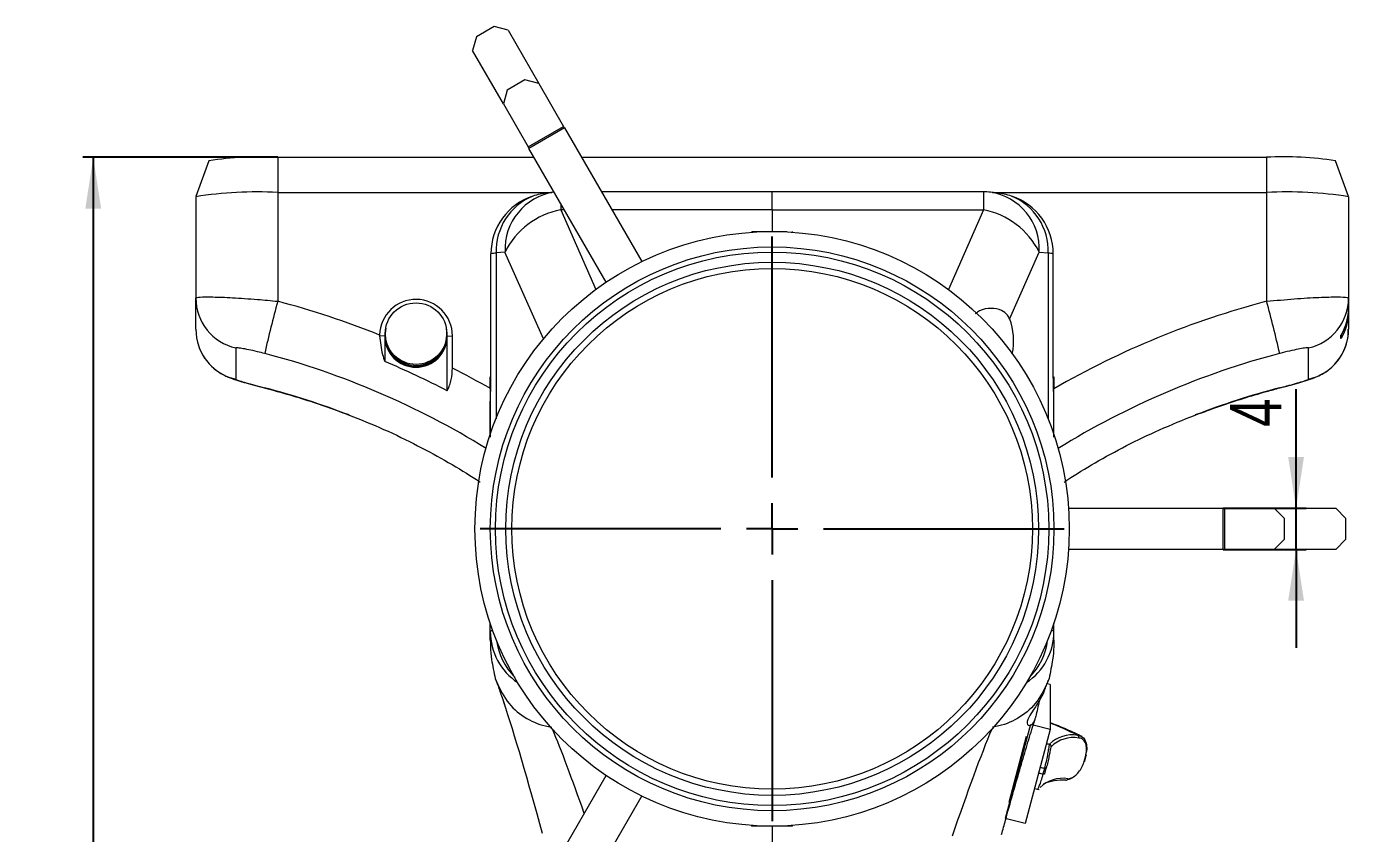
# Model space of a CAD drawing. Header units: millimetres. Extents: x 19 to 674, y 27 to 673.
# Drawn here: x 452.7 to 581.8, y 586.8 to 665.6 of the extents above; entities that cross this region are included whole.
import ezdxf

# ---------------------------------------------------------------- set-up
doc = ezdxf.new("R2010")
doc.units = ezdxf.units.MM
doc.layers.add('FORMAT', color=7, linetype='Continuous')
doc.styles.add('SLDTEXTSTYLE0', font='TXT', dxfattribs={"width": 0.75})
doc.dimstyles.new('SLDDIMSTYLE0', dxfattribs={"dimtxt": 5, "dimasz": 5, "dimexe": 0, "dimexo": 0.0625, "dimgap": 1.25, "dimtad": 2, "dimdec": 1, "dimrnd": 1e-09, "dimzin": 12, "dimdsep": 46, "dimtxsty": 'SLDTEXTSTYLE0', "dimsah": 1, "dimcen": 0.09, "dimadec": 0, "dimazin": 3, "dimtfac": 1, "dimtdec": 1, "dimtofl": 0, "dimtmove": 0, "dimatfit": 3, "dimfxl": 0, "dimfrac": 2, "dimtolj": 1, "dimtzin": 12, "dimarcsym": 0})
doc.dimstyles.new('SLDDIMSTYLE1', dxfattribs={"dimtxt": 5, "dimasz": 5, "dimexe": 0, "dimexo": 0.0625, "dimgap": 1.25, "dimtad": 2, "dimdec": 1, "dimrnd": 1e-09, "dimzin": 12, "dimdsep": 46, "dimtxsty": 'SLDTEXTSTYLE0', "dimsah": 1, "dimcen": 0.09, "dimadec": 0, "dimazin": 3, "dimtfac": 1, "dimtdec": 1, "dimtmove": 0, "dimatfit": 0, "dimfxl": 0, "dimfrac": 2, "dimtolj": 1, "dimtzin": 12, "dimarcsym": 0})

# ---------------------------------------------------------------- blocks, each defined once
blk = doc.blocks.new('_D_10')
at = {"layer": 'FORMAT', "transparency": 16777216}
for p, q in [((477.26, 652.81), (458.26, 652.81)), ((459.26, 652.81), (459.26, 452.28)), ((510.49, 452.28), (458.26, 452.28))]:
    blk.add_line(p, q, dxfattribs=at)
for points in [[(459.26, 652.81), (458.49, 647.81), (460.03, 647.81)], [(459.26, 452.28), (460.03, 457.28), (458.49, 457.28)]]:
    blk.add_solid(points, dxfattribs=at)
at = {"layer": 'FORMAT', "transparency": 16777216, "insert": (452.82, 544.23), "char_height": 5, "attachment_point": 1, "rotation": 90, "style": 'SLDTEXTSTYLE0'}
blk.add_mtext('200,5', dxfattribs=at)
blk = doc.blocks.new('_D_11')
at = {"layer": 'FORMAT', "transparency": 16777216}
for p, q in [((576.64, 618.57), (576.64, 630.2)), ((569.51, 618.57), (577.64, 618.57)), ((576.64, 614.57), (576.64, 618.57)), ((569.51, 614.57), (577.64, 614.57)), ((576.64, 614.57), (576.64, 604.96))]:
    blk.add_line(p, q, dxfattribs=at)
for points in [[(576.64, 618.57), (577.41, 623.57), (575.87, 623.57)], [(576.64, 614.57), (575.87, 609.57), (577.41, 609.57)]]:
    blk.add_solid(points, dxfattribs=at)
at = {"layer": 'FORMAT', "transparency": 16777216, "insert": (570.2, 626.51), "char_height": 5, "attachment_point": 1, "rotation": 90, "style": 'SLDTEXTSTYLE0'}
blk.add_mtext('4', dxfattribs=at)
blk = doc.blocks.new('SW_CENTERMARKSYMBOL_0')
at = {"layer": 'FORMAT', "color": 0}
for p, q in [((0, 5), (0, 28.5)), ((0, 0), (0, 2.5)), ((-5, 0), (-28.5, 0)), ((0, 0), (-2.5, 0)), ((0, 0), (0, -2.5)), ((0, 0), (2.5, 0)), ((5, 0), (28.5, 0)), ((0, -5), (0, -28.5))]:
    blk.add_line(p, q, dxfattribs=at)

msp = doc.modelspace()

# ---------------------------------------------------------------- linework, layer by layer
at = {"color": 7, "linetype": 'Continuous', "lineweight": 15}
for p, q in [((496.65, 664.57), (496.28, 663.21)), ((498.38, 665.57), (496.65, 664.57)), ((499.74, 665.21), (498.38, 665.57)), ((499.74, 665.21), (502.74, 660.01)), ((499.28, 658.01), (496.28, 663.21)), ((499.65, 659.37), (499.28, 658.01)), ((501.38, 660.37), (499.65, 659.37)), ((502.74, 660.01), (501.38, 660.37)), ((502.74, 660.01), (505.16, 655.82)), ((499.28, 658.01), (501.7, 653.82)), ((501.7, 653.82), (505.16, 655.82)), ((505.24, 655.68), (501.78, 653.68)), ((505.24, 655.68), (512.78, 642.63)), ((509.31, 640.63), (501.78, 653.68)), ((470.54, 652.46), (469.26, 648.97)), ((477.26, 652.81), (477.26, 649.38)), ((477.26, 652.81), (502.28, 652.81)), ((506.9, 652.81), (573.76, 652.81)), ((573.76, 652.81), (573.76, 649.38)), ((581.76, 648.97), (580.49, 652.46)), ((477.26, 649.38), (477.26, 638.76)), ((477.26, 649.38), (504.01, 649.38)), ((504.21, 649.4), (503.6, 649.34)), ((525.51, 649.44), (508.84, 649.44)), ((546.14, 649.44), (525.51, 649.44)), ((525.51, 647.68), (525.51, 649.44)), ((547.42, 649.34), (546.81, 649.4)), ((547.02, 649.38), (573.76, 649.38)), ((573.76, 649.38), (573.76, 638.76)), ((469.26, 648.96), (469.26, 646.07)), ((525.51, 647.68), (546.14, 647.68)), ((525.51, 647.68), (525.51, 645.57)), ((581.76, 648.96), (581.76, 646.07)), ((469.26, 646.07), (469.26, 639.08)), ((520.51, 645.14), (520.51, 645.14)), ((523.53, 645.57), (523.53, 645.51)), ((523.53, 645.57), (526.95, 645.57)), ((527.5, 645.51), (527.5, 645.57)), ((530.51, 645.14), (530.51, 645.15)), ((581.76, 646.07), (581.76, 639.08)), ((498.07, 631.41), (498.07, 643.39)), ((499.44, 643.57), (498.57, 643.48)), ((548.69, 637.03), (551.58, 643.57)), ((551.58, 643.57), (552.45, 643.48)), ((552.95, 631.41), (552.95, 643.39)), ((469.26, 636.04), (469.26, 639.08)), ((581.76, 639.08), (581.76, 638.11)), ((581.76, 638.11), (581.76, 637.73)), ((581.76, 637.73), (581.76, 636.04)), ((487.81, 636.13), (487.71, 635.37)), ((493.81, 635.37), (493.72, 636.13)), ((487.21, 635.47), (487.21, 635.4)), ((487.71, 635.37), (487.21, 635.4)), ((487.71, 635.37), (487.71, 632.89)), ((487.76, 635.64), (487.72, 635.23)), ((487.76, 635.61), (487.76, 635.51)), ((487.76, 635.4), (487.76, 635.3)), ((487.76, 635.19), (487.76, 635.12)), ((493.76, 635.19), (493.67, 634.46)), ((493.73, 634.65), (493.76, 635.12)), ((493.81, 635.23), (493.76, 635.64)), ((493.76, 635.51), (493.76, 635.61)), ((493.76, 635.3), (493.76, 635.4)), ((493.76, 635.12), (493.76, 635.19)), ((493.81, 635.37), (494.31, 635.4)), ((493.81, 630.03), (493.81, 635.37)), ((494.31, 632.25), (494.31, 635.4)), ((581.03, 635.48), (581.01, 635.45)), ((581.01, 635.13), (581.01, 635.45)), ((581.01, 635.13), (581.03, 635.17)), ((581.01, 635.17), (581.03, 635.17)), ((581.06, 635.22), (581.06, 635.53)), ((473.16, 634.21), (473.16, 631.17)), ((577.86, 631.17), (577.86, 634.21)), ((498.01, 630.24), (498.01, 631.41)), ((553.01, 631.41), (553.01, 630.24)), ((498.01, 625.78), (498.01, 628.88)), ((553.01, 625.78), (553.01, 628.88)), ((554.44, 618.57), (569.51, 618.57)), ((569.51, 614.57), (569.51, 618.57)), ((569.67, 618.57), (569.51, 618.57)), ((569.67, 618.57), (569.67, 614.57)), ((574.51, 618.57), (569.67, 618.57)), ((575.51, 617.57), (574.51, 618.57)), ((574.51, 618.57), (580.51, 618.57)), ((581.51, 617.57), (580.51, 618.57)), ((575.51, 615.57), (575.51, 617.57)), ((581.51, 615.57), (581.51, 617.57)), ((574.51, 614.57), (575.51, 615.57)), ((580.51, 614.57), (581.51, 615.57)), ((569.51, 614.57), (554.44, 614.57)), ((569.51, 614.57), (569.67, 614.57)), ((574.51, 614.57), (569.67, 614.57)), ((580.51, 614.57), (574.51, 614.57)), ((498.01, 606.57), (498.01, 607.37)), ((498.01, 605.72), (498.01, 606.57)), ((553.01, 606.57), (553.01, 607.37)), ((553.01, 605.72), (553.01, 606.57)), ((552.65, 601.38), (552.34, 601.46)), ((552.65, 601.38), (552.65, 597.01)), ((550.71, 597.5), (548.26, 588.32)), ((552.65, 597.01), (550.99, 597.43)), ((548.63, 589.92), (550.34, 596.36)), ((552.65, 597.01), (550.2, 587.83)), ((555.96, 593.89), (556.11, 594.46)), ((556.02, 593.9), (556.17, 594.47)), ((501.78, 579.47), (509.31, 592.52)), ((551.97, 592.66), (552.12, 593.23)), ((552.11, 592.66), (552.26, 593.23)), ((552.26, 593.24), (552.26, 593.23)), ((551.1, 591.23), (551.57, 591.13)), ((551.67, 591.34), (551.67, 591.35)), ((512.78, 590.52), (505.24, 577.47)), ((523.51, 587.64), (523.51, 587.57)), ((527.04, 587.57), (523.51, 587.57)), ((525.51, 587.57), (525.51, 582.2)), ((527.04, 587.57), (527.04, 587.61)), ((527.31, 587.57), (527.04, 587.57)), ((527.31, 587.63), (527.31, 587.57)), ((527.51, 587.57), (527.31, 587.57)), ((527.51, 587.57), (527.51, 587.64)), ((550.2, 587.83), (548.26, 588.32))]:
    msp.add_line(p, q, dxfattribs=at)
at = {"color": 8, "linetype": 'Continuous', "lineweight": 15}
for p, q in [((546.14, 649.44), (546.14, 647.68)), ((504.88, 648.31), (504.88, 647.68)), ((504.88, 647.68), (508.31, 639.92)), ((505.24, 647.68), (504.88, 647.68)), ((525.51, 647.68), (509.86, 647.68)), ((546.14, 647.68), (542.72, 639.92)), ((498.57, 643.48), (498.57, 627.31)), ((503.19, 635.09), (499.44, 643.57)), ((552.45, 643.48), (552.45, 627.31)), ((498.01, 631.41), (498.07, 631.41)), ((552.95, 631.41), (553.01, 631.41))]:
    msp.add_line(p, q, dxfattribs=at)
at = {"color": 7, "linetype": 'Continuous', "lineweight": 15, "flags": 128}
for points in [[(505.24, 655.68), (505.23, 655.7), (505.22, 655.72), (505.21, 655.73), (505.2, 655.75), (505.19, 655.77), (505.18, 655.78), (505.17, 655.8), (505.16, 655.82)], [(501.7, 653.82), (501.71, 653.8), (501.72, 653.78), (501.73, 653.77), (501.74, 653.75), (501.75, 653.73), (501.76, 653.72), (501.77, 653.7), (501.78, 653.68)], [(469.26, 636.04), (469.33, 635.2), (469.42, 634.78)], [(487.85, 634.46), (487.77, 634.97), (487.76, 635.19)], [(487.76, 635.12), (487.77, 634.9), (487.8, 634.65)], [(556.02, 593.9), (556.01, 593.9), (556, 593.89), (555.98, 593.89), (555.96, 593.89)], [(556.12, 594.51), (556.14, 594.5), (556.16, 594.49), (556.17, 594.48), (556.17, 594.47), (556.17, 594.47)]]:
    msp.add_lwpolyline(points, dxfattribs=at)
at = {"color": 8, "linetype": 'Continuous', "lineweight": 15, "flags": 128}
for points in [[(556.17, 594.47), (556.16, 594.46), (556.15, 594.46), (556.14, 594.46), (556.11, 594.46)], [(552.11, 592.66), (552.11, 592.66), (552.1, 592.66), (552.09, 592.65), (552.07, 592.65), (552.05, 592.65), (552.03, 592.65), (552, 592.66), (551.97, 592.66)], [(552.26, 593.23), (552.26, 593.23), (552.25, 593.22), (552.24, 593.22), (552.22, 593.22), (552.2, 593.22), (552.18, 593.22), (552.15, 593.22), (552.12, 593.23)]]:
    msp.add_lwpolyline(points, dxfattribs=at)
at = {"color": 7, "linetype": 'Continuous', "lineweight": 15}
for centre, radius in [((525.51, 616.57), 29), ((525.51, 616.57), 27.5), ((525.51, 616.57), 27), ((525.51, 616.57), 26), ((525.51, 616.57), 25.4), ((490.76, 635.61), 3)]:
    msp.add_circle(centre, radius, dxfattribs=at)
for centre, radius, start, end in [((475.59, 620.42), 32.44, 87.0366, 98.9552), ((575.44, 620.42), 32.44, 81.0448, 92.9634), ((475.27, 610.85), 38.58, 87.0366, 98.9552), ((504, 643.39), 5.93, 108.1883, 179.9766), ((504.39, 643.65), 5.82, 112.5936, 181.7055), ((546.14, 643.44), 6, 83.5962, 90), ((546.64, 643.65), 5.82, 358.2945, 67.4064), ((547.02, 643.39), 5.93, 0.0234, 71.8117), ((575.76, 610.85), 38.58, 81.0448, 92.9634), ((506.3, 640.15), 7.66, 100.6723, 153.4917), ((544.72, 640.15), 7.66, 26.5083, 79.3277), ((498.78, 640.8), 2.68, 94.503, 105.3479), ((552.24, 640.8), 2.68, 74.6521, 85.497), ((474.26, 639.08), 4.99, 180.0279, 257.3545), ((584.91, 609.09), 111.66, 164.5879, 167.2806), ((455.59, 556.49), 85.08, 68.1815, 75.2434), ((490.76, 635.4), 3.55, 0.0606, 178.745), ((595.43, 556.5), 85.07, 104.7558, 119.9095), ((466.12, 609.09), 111.66, 12.7194, 15.4121), ((576.77, 639.08), 4.99, 282.6455, 359.9721), ((490.76, 635.38), 3.05, 180.0595, 359.9405), ((490.76, 635.51), 3, 180.0488, 304.2392), ((490.76, 635.4), 3, 180.0487, 304.2393), ((490.76, 635.3), 2.99, 180.0029, 218.9664), ((490.77, 635.51), 2.99, 304.1694, 359.9888), ((490.77, 635.4), 2.99, 304.1693, 359.9889), ((490.77, 635.3), 2.99, 321.0375, 359.9931), ((576.77, 636.04), 4.99, 282.6455, 359.9721), ((576.79, 638.07), 4.97, 328.6234, 329.2809), ((576.79, 637.75), 4.97, 328.6234, 329.2809), ((455.6, 556.49), 82.87, 62.5429, 67.2024), ((455.61, 556.53), 85.04, 60.0896, 62.9263), ((455.59, 552.89), 80.08, 69.05, 75.2434), ((595.43, 552.89), 80.08, 104.7566, 110.95), ((504.01, 606.57), 6, 180, 236.3906), ((547.01, 606.57), 6, 303.6094, 0), ((554.78, 593.35), 3.12, 79.9385, 134.8309), ((554.9, 593.14), 3.07, 79.9385, 134.831), ((555.23, 596.23), 0.215, 342.5418, 61.9827), ((552.54, 595.37), 0.199, 345.69, 75.3707), ((553.84, 589.17), 3.07, 79.9385, 134.831), ((554.03, 586.12), 5.95, 88.663, 110.1902), ((554.22, 592.22), 0.157, 251.402, 351.3432)]:
    msp.add_arc(centre, radius, start, end, dxfattribs=at)
at = {"color": 8, "linetype": 'Continuous', "lineweight": 15}
for centre, radius, start, end in [((505.07, 643.84), 5.63, 98.7265, 182.7093), ((545.96, 643.84), 5.63, 357.2907, 81.2735), ((474.26, 636.05), 5, 194.6936, 257.3421), ((455.6, 556.26), 80.06, 58.3608, 75.2445), ((595.43, 556.26), 80.06, 104.7555, 121.6392), ((498.27, 606.24), 0.419, 91.698, 128.0675), ((552.75, 606.24), 0.419, 51.9325, 88.302), ((504.77, 606.47), 6.19, 187.229, 224.7284), ((546.25, 606.47), 6.19, 315.2716, 352.771), ((541.58, 568.96), 30.72, 63.4001, 68.8756), ((561.78, 644.75), 50.04, 259.053, 259.4146), ((563.74, 652.5), 60.99, 258.4308, 258.8684), ((563.91, 653.14), 61.06, 258.4311, 258.8682)]:
    msp.add_arc(centre, radius, start, end, dxfattribs=at)
at = {"color": 7, "linetype": 'Continuous', "lineweight": 15}
for centre, major_axis, ratio, start_param, end_param in [((504.42, 643.39), (6.62, 0), 0.905066, 1.694174, 1.91955), ((546.61, 643.39), (6.62, 0), 0.905066, 1.222043, 1.447419), ((576.76, 637.85), (3.63, 3.63), 0.948965, 4.98844, 5.523967), ((576.76, 637.99), (-3.63, 3.63), 0.948965, 3.365284, 3.900811), ((547.68, 635.07), (-0.09, 3), 0.465315, 4.206514, 5.407715), ((503.73, 579.34), (-6.4, 25), 0.050771, 5.004511, 5.648873), ((551.9, 600.37), (0.77, 3), 0.050771, 1.761479, 2.355448)]:
    msp.add_ellipse(centre, major_axis=major_axis, ratio=ratio, start_param=start_param, end_param=end_param, dxfattribs=at)
at = {"color": 8, "linetype": 'Continuous', "lineweight": 15}
for centre, major_axis, start_param, end_param in [((508.57, 580.57), (-6.41, 20), 5.117208, 5.65902), ((542.45, 580.57), (6.41, 20), 0.624165, 1.285331)]:
    msp.add_ellipse(centre, major_axis=major_axis, ratio=0.061339, start_param=start_param, end_param=end_param, dxfattribs=at)
at = {"color": 7, "linetype": 'Continuous', "lineweight": 15}
for points, knots in [([(469.26, 639.08), (469.35, 639.12), (469.52, 639.19), (470.84, 639.2), (472.79, 639.13), (475.05, 638.97), (476.6, 638.83), (477.26, 638.76)], [0, 0, 0, 0, 0.210022, 0.419029, 0.628425, 0.840913, 1, 1, 1, 1]), ([(573.76, 638.76), (574.68, 638.85), (576.53, 639.02), (578.97, 639.16), (580.77, 639.21), (581.65, 639.17), (581.73, 639.1), (581.76, 639.08)], [0, 0, 0, 0, 0.219988, 0.441829, 0.661376, 0.876252, 1, 1, 1, 1]), ([(548.69, 637.03), (548.63, 637.16), (548.43, 637.53), (547.83, 637.97), (546.87, 638.14), (545.91, 637.97), (545.47, 637.64), (545.34, 637.54)], [0, 0, 0, 0, 0.100749, 0.296106, 0.578393, 0.872981, 1, 1, 1, 1]), ([(487.21, 635.4), (487.27, 634.78), (487.36, 633.9), (487.63, 633.12), (487.71, 632.89)], [0, 0, 0, 0, 0.715862, 1, 1, 1, 1]), ([(575.11, 630.34), (575.23, 630.37), (575.69, 630.49), (576.48, 630.7), (577.37, 630.95), (578.03, 631.15), (578.68, 631.39), (579.42, 631.77), (580.19, 632.35), (580.88, 633.13), (581.4, 634.09), (581.72, 635.07), (581.73, 635.74), (581.74, 636.04)], [0, 0, 0, 0, 0.037189, 0.136481, 0.238654, 0.352134, 0.430682, 0.509436, 0.601478, 0.709593, 0.80662, 0.914027, 1, 1, 1, 1]), ([(469.44, 634.78), (469.52, 634.5), (469.69, 633.92), (470.15, 633.16), (470.69, 632.5), (471.27, 632.01), (471.82, 631.65), (472.32, 631.41), (472.76, 631.24), (473.26, 631.07), (473.92, 630.87), (474.84, 630.62), (475.58, 630.42), (475.99, 630.32), (476.07, 630.3)], [0, 0, 0, 0, 0.0930663, 0.1931266, 0.284166, 0.3660608, 0.4380748, 0.4998168, 0.558094, 0.6309092, 0.7546457, 0.862928, 0.9749454, 1, 1, 1, 1]), ([(475.99, 633.67), (475.75, 633.73), (475.2, 633.87), (474.4, 634.05), (473.72, 634.18), (473.25, 634.24), (473.19, 634.22), (473.16, 634.21)], [0, 0, 0, 0, 0.156726, 0.366722, 0.575636, 0.786513, 1, 1, 1, 1]), ([(577.86, 634.21), (577.85, 634.21), (577.82, 634.23), (577.51, 634.21), (576.88, 634.1), (576.02, 633.92), (575.36, 633.76), (575.04, 633.67)], [0, 0, 0, 0, 0.125879, 0.343493, 0.563457, 0.783243, 1, 1, 1, 1]), ([(493.81, 630.03), (493.97, 630.39), (494.26, 631.08), (494.3, 631.87), (494.31, 632.25)], [0, 0, 0, 0, 0.524096, 1, 1, 1, 1]), ([(473.16, 631.17), (473.17, 631.16), (473.2, 631.12), (473.51, 631.01), (474.14, 630.82), (475.01, 630.58), (475.66, 630.41), (475.99, 630.32)], [0, 0, 0, 0, 0.125879, 0.343494, 0.563457, 0.783243, 1, 1, 1, 1]), ([(498.01, 628.88), (498.02, 629.27), (498.05, 630.05), (498.07, 630.96), (498.07, 631.41)], [0, 0, 0, 0, 0.501722, 1, 1, 1, 1]), ([(553.01, 628.88), (553, 629.27), (552.98, 630.05), (552.96, 630.96), (552.95, 631.41)], [0, 0, 0, 0, 0.501722, 1, 1, 1, 1]), ([(575.04, 630.32), (575.27, 630.39), (575.82, 630.53), (576.62, 630.75), (577.31, 630.95), (577.77, 631.1), (577.83, 631.15), (577.86, 631.17)], [0, 0, 0, 0, 0.156726, 0.366722, 0.575637, 0.786513, 1, 1, 1, 1]), ([(475.99, 630.32), (476.81, 630.09), (479.17, 629.45), (481.91, 628.54), (483.81, 627.82), (484.22, 627.66)], [0, 0, 0, 0, 0.296349, 0.846492, 1, 1, 1, 1]), ([(498.01, 630.24), (498.01, 629.39), (498.01, 627.81), (498.01, 626.15), (498.01, 625.6), (498.01, 625.51)], [0, 0, 0, 0, 0.489208, 0.914735, 1, 1, 1, 1]), ([(553.01, 625.51), (553.01, 625.83), (553.01, 626.59), (553.01, 628.23), (553.01, 629.54), (553.01, 630.24)], [0, 0, 0, 0, 0.248514, 0.597906, 1, 1, 1, 1]), ([(566.8, 627.66), (567.6, 627.96), (569.89, 628.81), (572.65, 629.67), (574.61, 630.2), (575.04, 630.32)], [0, 0, 0, 0, 0.296348, 0.846489, 1, 1, 1, 1]), ([(484.22, 627.67), (485.36, 627.22), (487.67, 626.29), (490.94, 624.7), (493.98, 623.04), (495.97, 621.83), (496.9, 621.21), (497.02, 621.13)], [0, 0, 0, 0, 0.235796, 0.479507, 0.718197, 0.963754, 1, 1, 1, 1]), ([(554.01, 621.13), (554.13, 621.21), (555.03, 621.82), (557.02, 623.03), (560.02, 624.67), (563.32, 626.27), (565.63, 627.2), (566.8, 627.67)], [0, 0, 0, 0, 0.0362458, 0.2749723, 0.5204936, 0.7564331, 1, 1, 1, 1]), ([(498.01, 605.72), (498.01, 605.7), (498.01, 605.67), (498.01, 605.46), (498.03, 604.86), (498.12, 603.68), (498.36, 602.59), (498.49, 601.98)], [0, 0, 0, 0, 0.010858, 0.034571, 0.186708, 0.535171, 1, 1, 1, 1]), ([(553.01, 605.72), (553.01, 605.7), (553.01, 605.67), (553.01, 605.46), (552.99, 604.86), (552.9, 603.68), (552.66, 602.59), (552.53, 601.98)], [0, 0, 0, 0, 0.010858, 0.034571, 0.186708, 0.535171, 1, 1, 1, 1]), ([(498.49, 601.98), (498.83, 601.2), (499.46, 599.74), (501.26, 598.12), (502.86, 597.44), (503.79, 597.25), (504, 597.21), (504.01, 597.21)], [0, 0, 0, 0, 0.329266, 0.623076, 0.914868, 0.995075, 1, 1, 1, 1]), ([(498.56, 601.78), (498.63, 601.61), (498.8, 601.13), (499.09, 600.33), (499.33, 599.59), (499.42, 599.32)], [0, 0, 0, 0, 0.267765, 0.732552, 1, 1, 1, 1]), ([(552.53, 601.98), (552.2, 601.2), (551.57, 599.74), (549.76, 598.12), (548.17, 597.44), (547.23, 597.25), (547.02, 597.21), (547.01, 597.21)], [0, 0, 0, 0, 0.329266, 0.623076, 0.914868, 0.995075, 1, 1, 1, 1]), ([(552.19, 601.02), (552.25, 601.2), (552.35, 601.48), (552.43, 601.7), (552.46, 601.78)], [0, 0, 0, 0, 0.6220061, 1, 1, 1, 1]), ([(552.16, 601.03), (552.12, 600.91), (551.99, 600.5), (551.56, 599.75), (551.02, 598.92), (550.58, 598.25), (550.38, 597.76), (550.4, 597.45), (550.61, 597.33), (550.92, 597.48), (551.14, 597.84), (551.22, 598.18), (551.25, 598.28)], [0, 0, 0, 0, 0.045977, 0.16391, 0.30514, 0.417836, 0.505653, 0.59368, 0.702977, 0.814854, 0.947735, 1, 1, 1, 1]), ([(547.91, 586.77), (548.03, 587.23), (548.4, 588.57), (548.99, 590.7), (549.68, 593.08), (550.32, 595.26), (550.83, 596.91), (551.09, 597.74), (551.17, 598)], [0, 0, 0, 0, 0.106837, 0.309538, 0.511446, 0.712062, 0.910926, 1, 1, 1, 1]), ([(555.75, 596.3), (555.52, 596.42), (554.81, 596.77), (553.78, 597.22), (552.92, 597.55), (552.65, 597.66)], [0, 0, 0, 0, 0.258582, 0.764842, 1, 1, 1, 1]), ([(555.33, 596.42), (555.46, 596.4), (555.73, 596.36), (556.04, 596.03), (556.2, 595.54), (556.23, 595.11), (556.19, 594.87), (556.18, 594.85)], [0, 0, 0, 0, 0.2442692, 0.4892153, 0.730344, 0.9699239, 1, 1, 1, 1]), ([(556.11, 594.46), (556.14, 594.58), (556.21, 594.9), (556.19, 595.38), (556.05, 595.82), (555.78, 596.12), (555.55, 596.15), (555.43, 596.17)], [0, 0, 0, 0, 0.140266, 0.3536737, 0.5676445, 0.784225, 1, 1, 1, 1]), ([(552.12, 593.23), (552.17, 593.44), (552.28, 593.87), (552.41, 594.5), (552.5, 595.04), (552.56, 595.41), (552.58, 595.51), (552.59, 595.56)], [0, 0, 0, 0, 0.206236, 0.412256, 0.618687, 0.828229, 1, 1, 1, 1]), ([(552.7, 595.23), (552.7, 595.21), (552.68, 595.14), (552.62, 594.85), (552.53, 594.38), (552.41, 593.81), (552.31, 593.43), (552.26, 593.24)], [0, 0, 0, 0, 0.08112, 0.313147, 0.541817, 0.770561, 1, 1, 1, 1]), ([(554.37, 592.19), (554.46, 592.2), (554.66, 592.23), (555.04, 592.44), (555.43, 592.82), (555.77, 593.32), (555.9, 593.7), (555.96, 593.89)], [0, 0, 0, 0, 0.149108, 0.3605, 0.572685, 0.786036, 1, 1, 1, 1]), ([(551.43, 591.19), (551.44, 591.18), (551.44, 591.15), (551.53, 591.34), (551.69, 591.74), (551.84, 592.22), (551.93, 592.54), (551.97, 592.66)], [0, 0, 0, 0, 0.1013159, 0.3663263, 0.6184396, 0.8615825, 1, 1, 1, 1]), ([(555.02, 592.46), (554.99, 592.42), (554.81, 592.25), (554.55, 592.13), (554.36, 592.1), (554.31, 592.09)], [0, 0, 0, 0, 0.14533, 0.76673, 1, 1, 1, 1])]:
    msp.add_open_spline(points, degree=3, knots=knots, dxfattribs=at)

# ---------------------------------------------------------------- block references
at = {"layer": 'FORMAT'}
msp.add_blockref('SW_CENTERMARKSYMBOL_0', (525.51, 616.57), dxfattribs=at)

# ---------------------------------------------------------------- dimensions: what is measured, and where the dimension line sits
for base, p1, p2, dimstyle, picture, middle in [((459.26, 452.28), (477.26, 652.81), (510.49, 452.28), 'SLDDIMSTYLE0', '_D_10', (459.26, 552.54)), ((576.64, 618.57), (569.51, 614.57), (569.51, 618.57), 'SLDDIMSTYLE1', '_D_11', (576.64, 628.36))]:
    dim = msp.add_linear_dim(base=base, p1=p1, p2=p2, angle=90, dimstyle=dimstyle, dxfattribs=at)
    dim.commit()
    dim.dimension.update_dxf_attribs({"geometry": picture, "text_midpoint": middle, "dimtype": 160})

doc.saveas('drawing.dxf')
